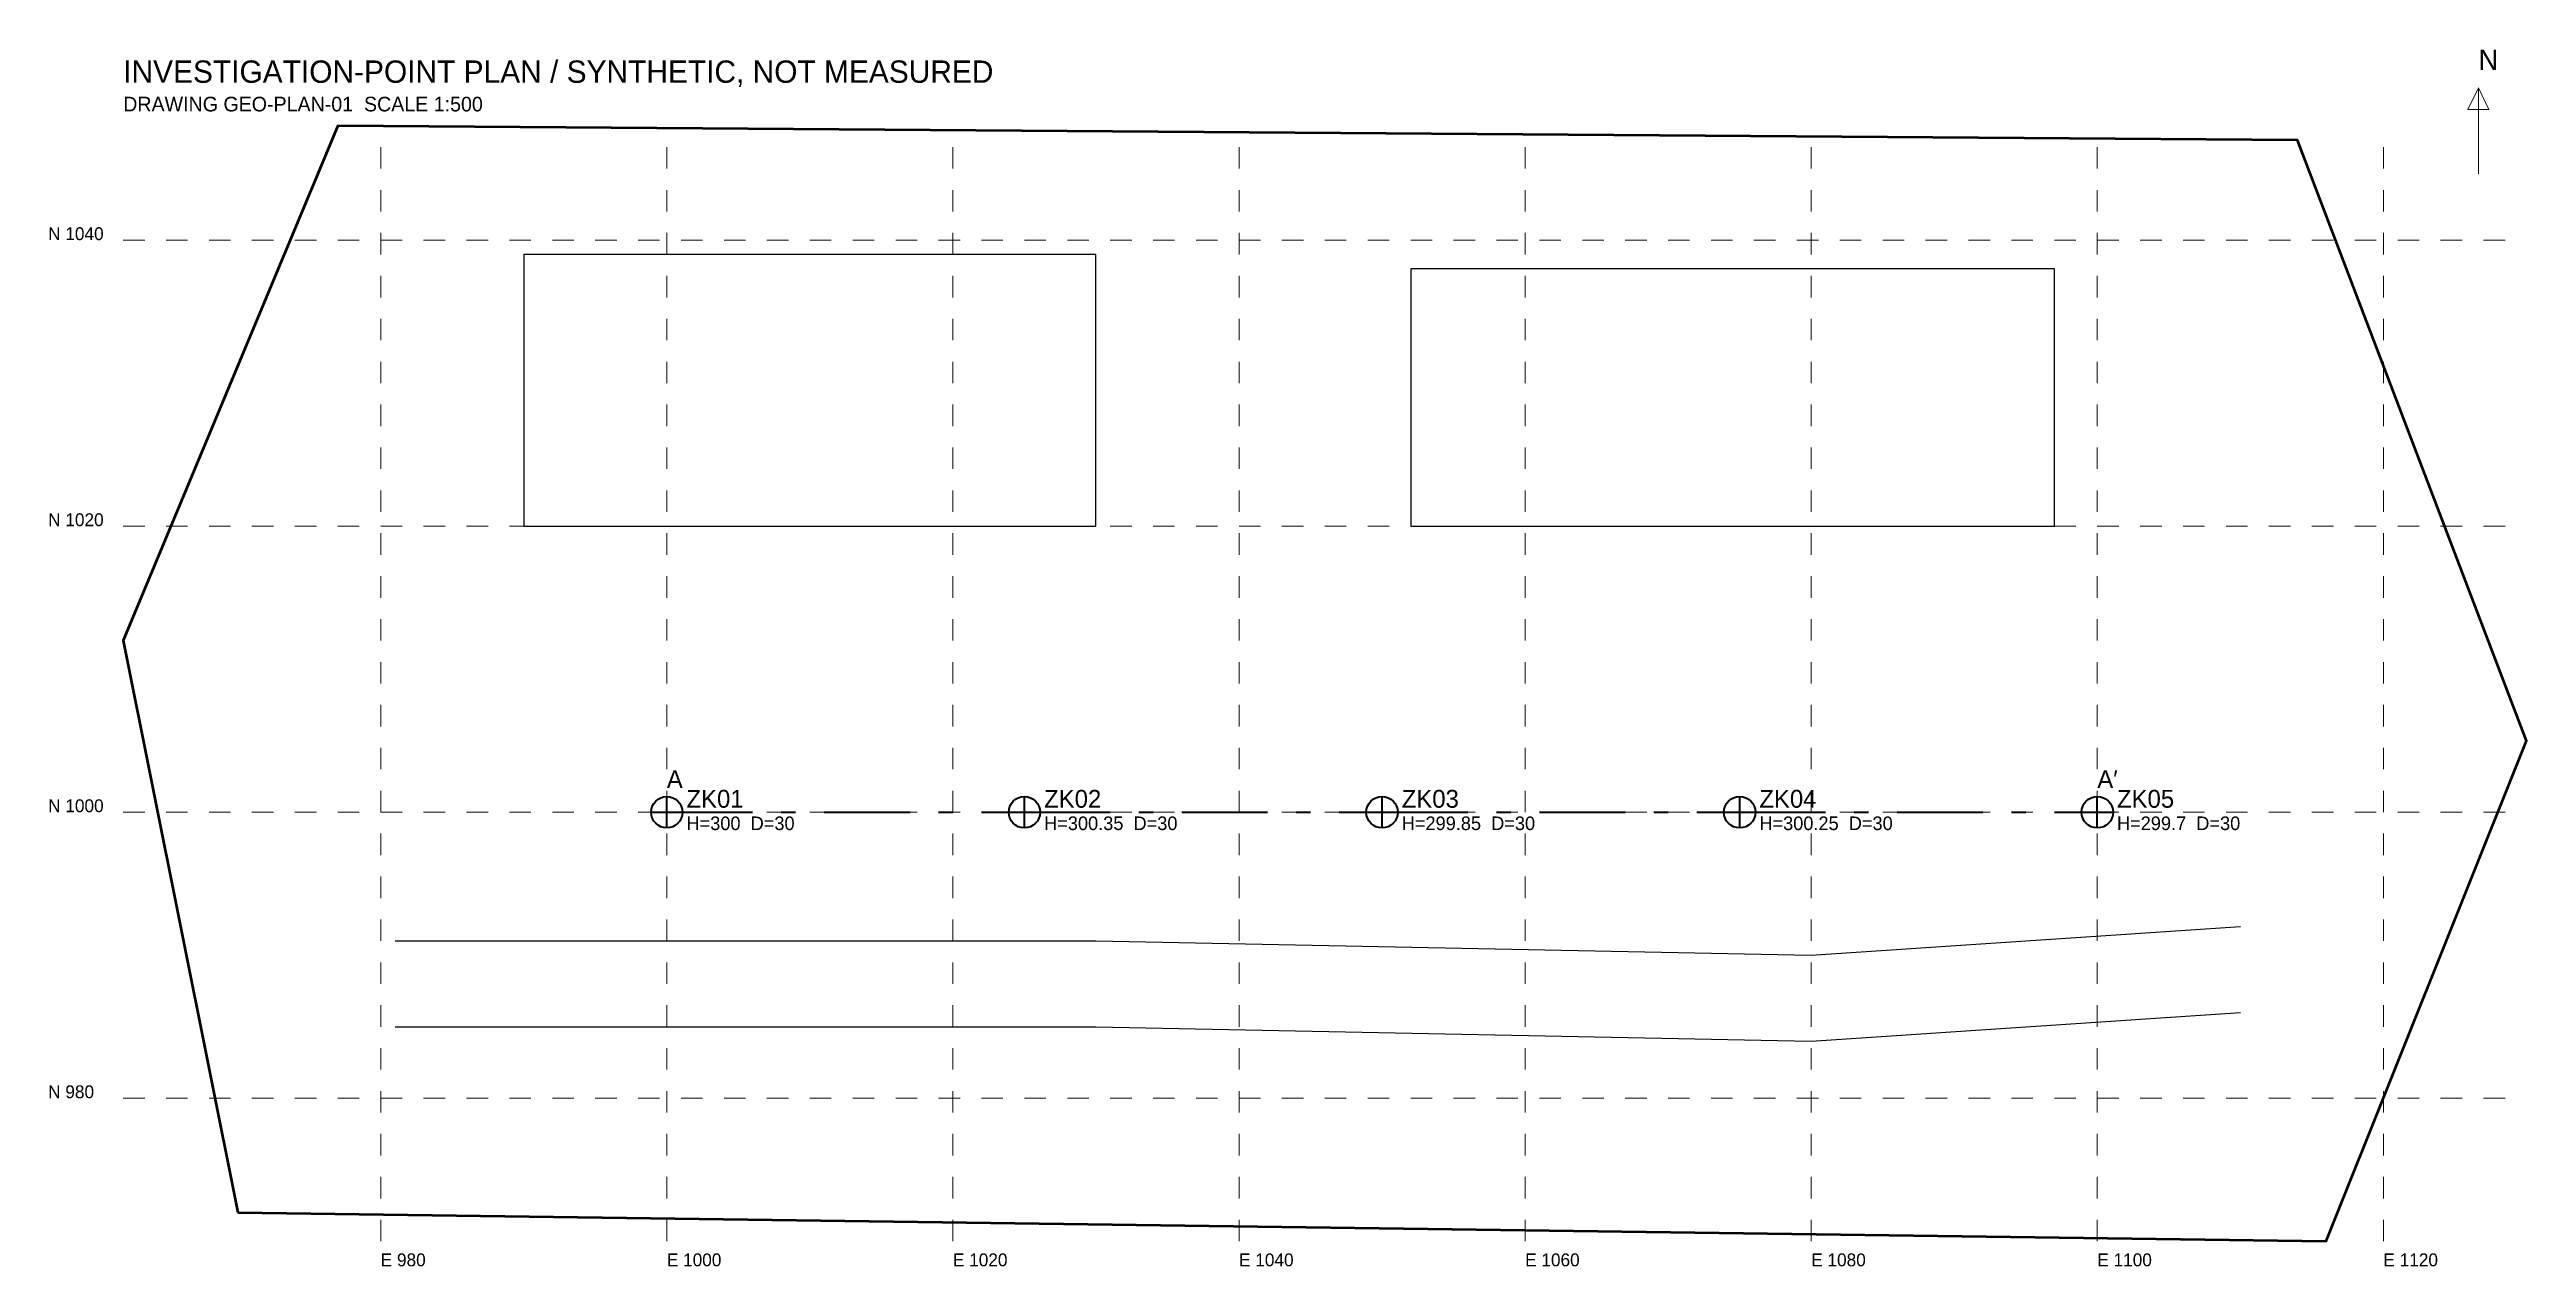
# Model space of a CAD drawing. Header units: metres. Extents: x 957 to 1130, y 968 to 1053.
import ezdxf

# ---------------------------------------------------------------- set-up
doc = ezdxf.new("R2010")
doc.units = ezdxf.units.M
for name, pattern in [('KJ_4c1808c6df0d_CONT', [0]), ('KJ_4c1808c6df0d_GRID', [3, 1.5, -1.5]), ('KJ_4c1808c6df0d_SECTION', [11, 6, -2, 1, -2])]:
    doc.linetypes.add(name, pattern=pattern)
for name, color, linetype, lineweight in [('ANNOTATION', 7, 'KJ_4c1808c6df0d_CONT', 18), ('BOUNDARY', 7, 'KJ_4c1808c6df0d_CONT', 50), ('BUILDINGS', 8, 'KJ_4c1808c6df0d_CONT', 25), ('GRID', 8, 'KJ_4c1808c6df0d_GRID', 13), ('POINTS', 1, 'KJ_4c1808c6df0d_CONT', 35), ('ROADS', 3, 'KJ_4c1808c6df0d_CONT', 25), ('SECTIONS', 2, 'KJ_4c1808c6df0d_SECTION', 35)]:
    doc.layers.add(name, color=color, linetype=linetype, lineweight=lineweight)
doc.styles.get("Standard").update_dxf_attribs({"font": 'sans-serif'})

msp = doc.modelspace()

# ---------------------------------------------------------------- linework, layer by layer
at = {"layer": 'ANNOTATION'}
msp.add_line((1126.64, 1044.64), (1126.64, 1050.64), dxfattribs=at)
msp.add_lwpolyline([(1126.64, 1050.64), (1125.9093, 1049.1272), (1127.3707, 1049.1272)], close=True, dxfattribs=at)
at = {"layer": 'BOUNDARY'}
msp.add_lwpolyline([(970, 972), (1116, 970), (1130, 1005), (1114, 1047), (977, 1048), (962, 1012)], close=True, dxfattribs=at)
at = {"layer": 'BUILDINGS'}
for points in [[(990, 1020), (1030, 1020), (1030, 1039), (990, 1039)], [(1052, 1020), (1097, 1020), (1097, 1038), (1052, 1038)]]:
    msp.add_lwpolyline(points, close=True, dxfattribs=at)
at = {"layer": 'GRID'}
for p, q in [((980, 970), (980, 1048)), ((1000, 970), (1000, 1048)), ((1020, 970), (1020, 1048)), ((1040, 970), (1040, 1048)), ((1060, 970), (1060, 1048)), ((1080, 970), (1080, 1048)), ((1100, 970), (1100, 1048)), ((1120, 970), (1120, 1048)), ((962, 1040), (1130, 1040)), ((962, 1020), (1130, 1020)), ((962, 1000), (1130, 1000)), ((962, 980), (1130, 980))]:
    msp.add_line(p, q, dxfattribs=at)
at = {"layer": 'POINTS'}
for p, q in [((1000, 998.9), (1000, 1001.1)), ((1025, 998.9), (1025, 1001.1)), ((1050, 998.9), (1050, 1001.1)), ((1075, 998.9), (1075, 1001.1)), ((1100, 998.9), (1100, 1001.1)), ((998.9, 1000), (1001.1, 1000)), ((1023.9, 1000), (1026.1, 1000)), ((1048.9, 1000), (1051.1, 1000)), ((1073.9, 1000), (1076.1, 1000)), ((1098.9, 1000), (1101.1, 1000))]:
    msp.add_line(p, q, dxfattribs=at)
for centre in [(1000, 1000), (1025, 1000), (1050, 1000), (1075, 1000), (1100, 1000)]:
    msp.add_circle(centre, 1.1, dxfattribs=at)
at = {"layer": 'ROADS'}
for p, q in [((981, 991), (1030, 991)), ((1030, 991), (1080, 990)), ((1080, 990), (1110, 992)), ((1080, 984), (1110, 986)), ((981, 985), (1030, 985)), ((1030, 985), (1080, 984))]:
    msp.add_line(p, q, dxfattribs=at)
at = {"layer": 'SECTIONS'}
msp.add_lwpolyline([(1000, 1000), (1025, 1000), (1050, 1000), (1075, 1000), (1100, 1000)], dxfattribs=at)

# ---------------------------------------------------------------- texts
at = {"layer": 'ANNOTATION'}
for s, height, p in [('N', 1.4375, (1126.64, 1051.89)), ('INVESTIGATION-POINT PLAN / SYNTHETIC, NOT MEASURED', 1.5625, (962, 1051)), ('DRAWING GEO-PLAN-01  SCALE 1:500', 1.025, (962, 1049)), ('N 1040', 0.9, (956.75, 1040)), ('N 1020', 0.9, (956.75, 1020)), ('N 1000', 0.9, (956.75, 1000)), ('ZK01', 1.25, (1001.375, 1000.3125)), ('ZK02', 1.25, (1026.375, 1000.3125)), ('ZK03', 1.25, (1051.375, 1000.3125)), ('ZK04', 1.25, (1076.375, 1000.3125)), ('ZK05', 1.25, (1101.375, 1000.3125)), ('H=300  D=30', 0.95, (1001.375, 998.75)), ('H=300.35  D=30', 0.95, (1026.375, 998.75)), ('H=299.85  D=30', 0.95, (1051.375, 998.75)), ('H=300.25  D=30', 0.95, (1076.375, 998.75)), ('H=299.7  D=30', 0.95, (1101.375, 998.75)), ('N 980', 0.9, (956.75, 980)), ('E 980', 0.9, (980, 968.25)), ('E 1000', 0.9, (1000, 968.25)), ('E 1020', 0.9, (1020, 968.25)), ('E 1040', 0.9, (1040, 968.25)), ('E 1060', 0.9, (1060, 968.25)), ('E 1080', 0.9, (1080, 968.25)), ('E 1100', 0.9, (1100, 968.25)), ('E 1120', 0.9, (1120, 968.25))]:
    msp.add_text(s, height=height, dxfattribs=at).set_placement(p)
at = {"layer": 'SECTIONS'}
for s, p in [('A', (1000, 1001.6875)), ('A′', (1100, 1001.6875))]:
    msp.add_text(s, height=1.25, dxfattribs=at).set_placement(p)

doc.saveas('drawing.dxf')
